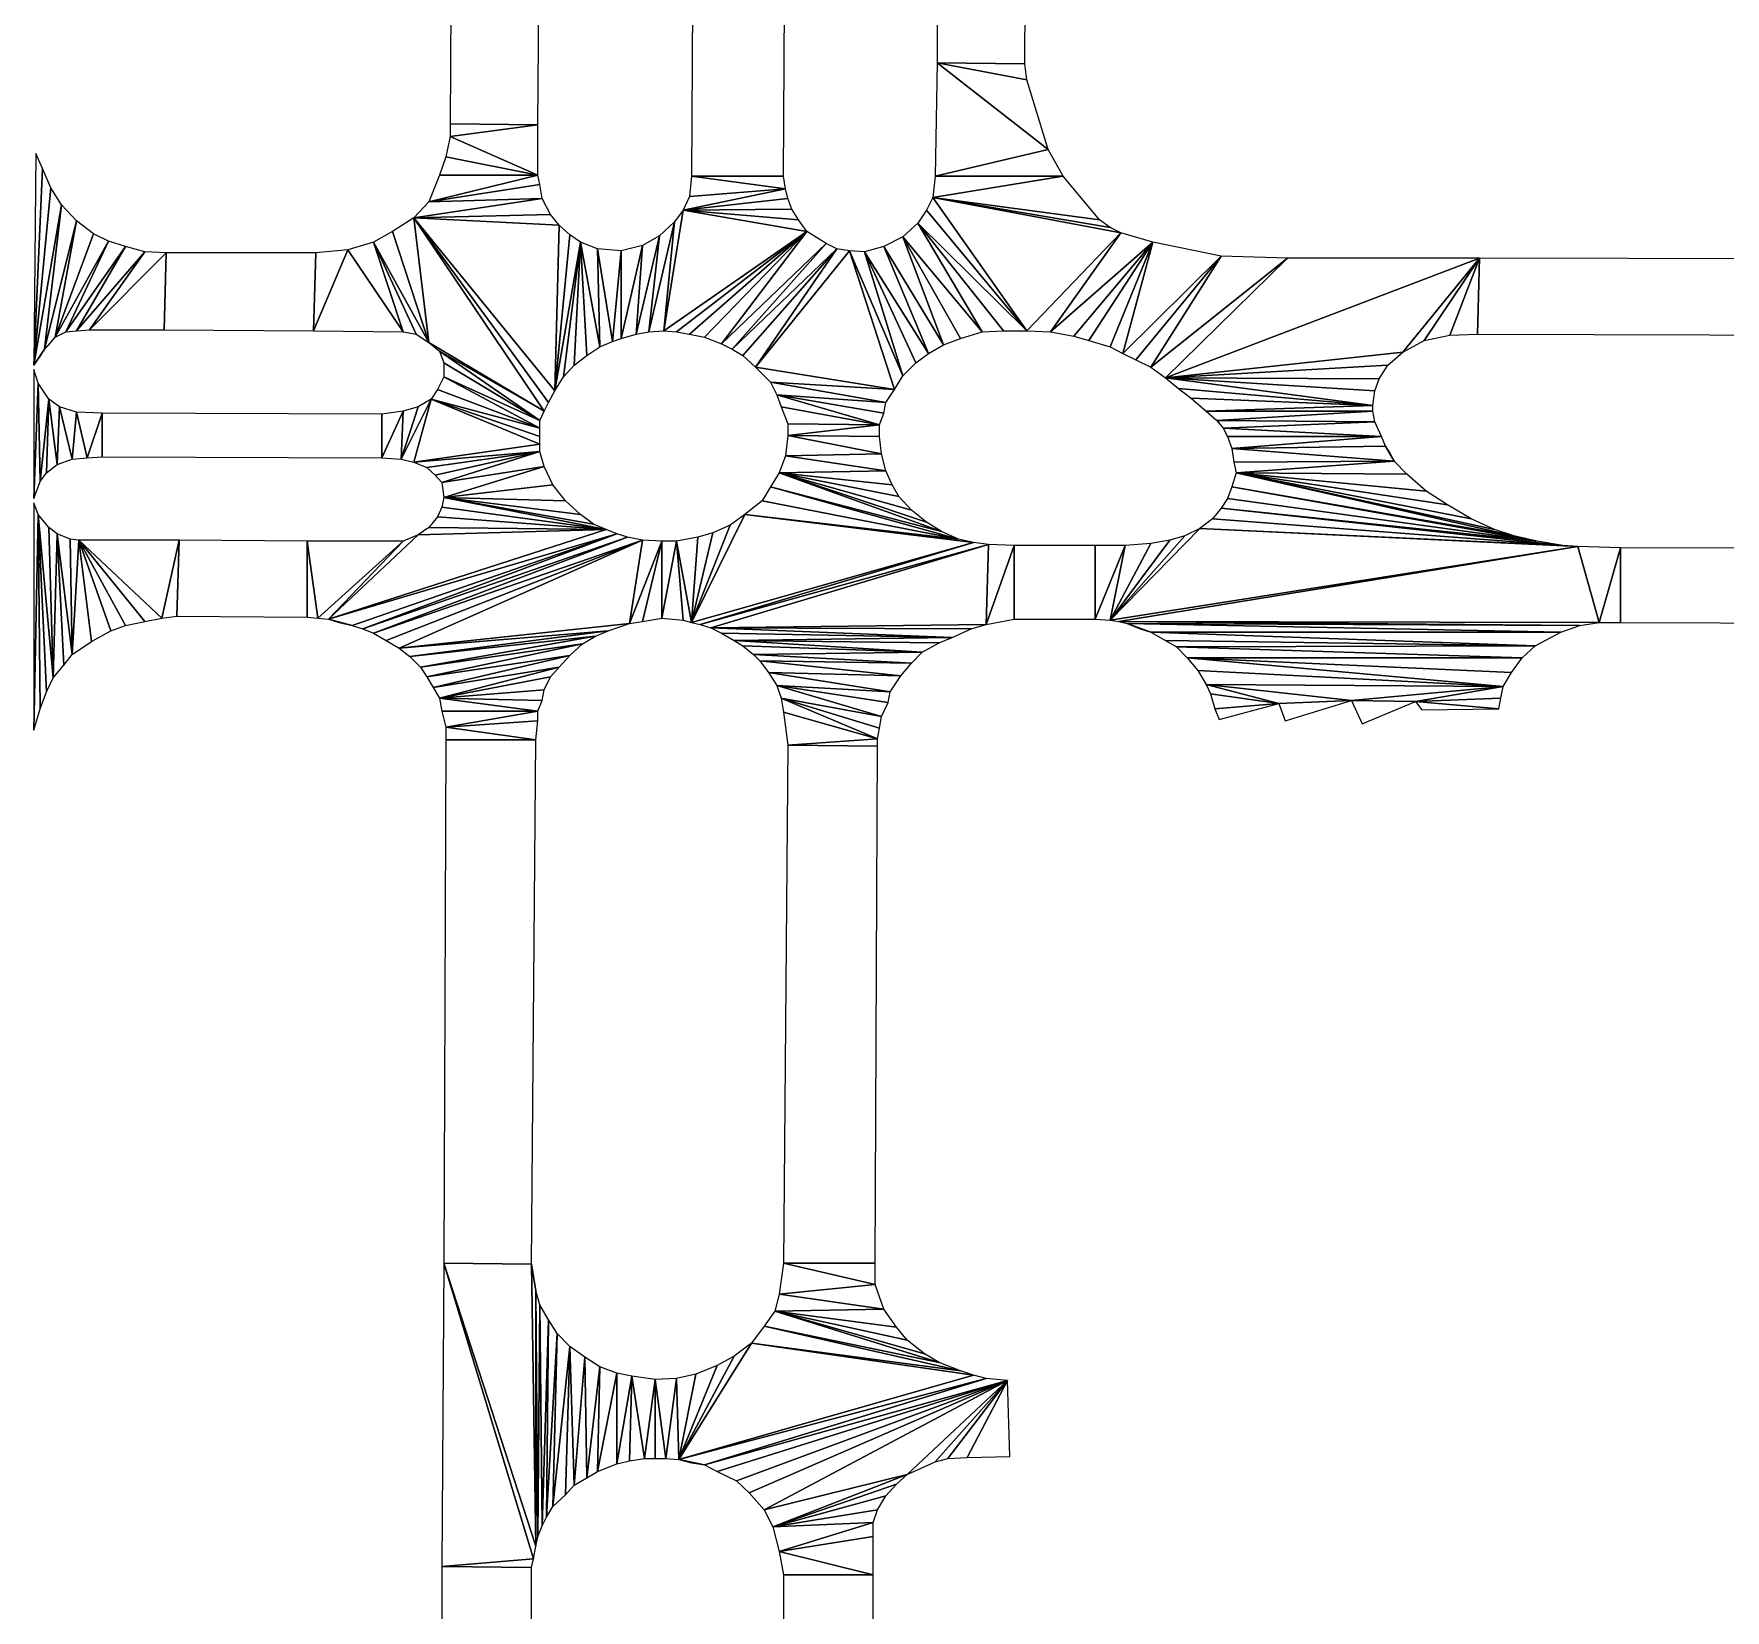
# Model space of a CAD drawing. Extents: x -35426929 to -35396731, y 11996534 to 12011444.
# Drawn here: x -35415069 to -35412864, y 12007647 to 12009701 of the extents above; entities that cross this region are included whole.
import ezdxf

# ---------------------------------------------------------------- set-up
doc = ezdxf.new("R2010")
doc.units = 0

msp = doc.modelspace()

# ---------------------------------------------------------------- linework, layer by layer
at = {"layer": 'mg_to_dxf', "color": 52}
for points in [[(-35413885.99, 12011222.65), (-35413891.55, 12009663.57), (-35413777.41, 12009662.17), (-35413769.05, 12011221.25)], [(-35414203.37, 12010937.28), (-35414211.72, 12009516.01), (-35414092.01, 12009516.01), (-35414083.65, 12010935.89)], [(-35414520.75, 12010589.27), (-35414526.32, 12009584.22), (-35414412.17, 12009582.83), (-35414403.82, 12010589.27)], [(-35413891.55, 12009663.57), (-35413891.55, 12009663.57), (-35413894.34, 12009516.01), (-35413746.78, 12009550.81)], [(-35413774.62, 12009641.29), (-35413774.62, 12009641.29), (-35413777.41, 12009662.17), (-35413891.55, 12009663.57)], [(-35413774.62, 12009641.29), (-35413774.62, 12009641.29), (-35413891.55, 12009663.57), (-35413746.78, 12009550.81)], [(-35414526.32, 12009567.52), (-35414526.32, 12009567.52), (-35414412.17, 12009582.83), (-35414526.32, 12009584.22)], [(-35414412.17, 12009517.4), (-35414412.17, 12009517.4), (-35414412.17, 12009582.83), (-35414526.32, 12009567.52)], [(-35414531.89, 12009541.07), (-35414531.89, 12009541.07), (-35414412.17, 12009517.4), (-35414526.32, 12009567.52)], [(-35415058.08, 12009525.75), (-35415058.08, 12009525.75), (-35415066.43, 12009545.24), (-35415069.22, 12009269.62)], [(-35414531.89, 12009541.07), (-35414531.89, 12009541.07), (-35414540.24, 12009517.4), (-35414412.17, 12009517.4)], [(-35413746.78, 12009550.81), (-35413746.78, 12009550.81), (-35413894.34, 12009516.01), (-35413727.29, 12009516.01)], [(-35415058.08, 12009525.75), (-35415058.08, 12009525.75), (-35415069.22, 12009269.62), (-35415046.94, 12009500.7)], [(-35414554.16, 12009482.6), (-35414554.16, 12009482.6), (-35414412.17, 12009517.4), (-35414540.24, 12009517.4)], [(-35414554.16, 12009482.6), (-35414554.16, 12009482.6), (-35414409.39, 12009504.87), (-35414412.17, 12009517.4)], [(-35414089.22, 12009499.31), (-35414089.22, 12009499.31), (-35414211.72, 12009516.01), (-35414214.51, 12009489.56)], [(-35414089.22, 12009499.31), (-35414089.22, 12009499.31), (-35414092.01, 12009516.01), (-35414211.72, 12009516.01)], [(-35413679.96, 12009458.94), (-35413679.96, 12009458.94), (-35413727.29, 12009516.01), (-35413897.12, 12009488.17)], [(-35413897.12, 12009488.17), (-35413897.12, 12009488.17), (-35413727.29, 12009516.01), (-35413894.34, 12009516.01)], [(-35415069.22, 12009269.62), (-35415069.22, 12009269.62), (-35415033.02, 12009478.42), (-35415046.94, 12009500.7)], [(-35414573.65, 12009461.72), (-35414573.65, 12009461.72), (-35414406.61, 12009486.78), (-35414554.16, 12009482.6)], [(-35414573.65, 12009461.72), (-35414573.65, 12009461.72), (-35414395.47, 12009465.9), (-35414406.61, 12009486.78)], [(-35414406.61, 12009486.78), (-35414406.61, 12009486.78), (-35414409.39, 12009504.87), (-35414554.16, 12009482.6)], [(-35414222.86, 12009471.46), (-35414222.86, 12009471.46), (-35414089.22, 12009499.31), (-35414214.51, 12009489.56)], [(-35414222.86, 12009471.46), (-35414222.86, 12009471.46), (-35414086.44, 12009486.78), (-35414089.22, 12009499.31)], [(-35414222.86, 12009471.46), (-35414222.86, 12009471.46), (-35414080.87, 12009472.86), (-35414086.44, 12009486.78)], [(-35413774.62, 12009314.16), (-35413774.62, 12009314.16), (-35413897.12, 12009488.17), (-35413905.47, 12009471.46)], [(-35413666.04, 12009449.19), (-35413666.04, 12009449.19), (-35413679.96, 12009458.94), (-35413897.12, 12009488.17)], [(-35413652.12, 12009442.23), (-35413652.12, 12009442.23), (-35413666.04, 12009449.19), (-35413897.12, 12009488.17)], [(-35413774.62, 12009314.16), (-35413774.62, 12009314.16), (-35413652.12, 12009442.23), (-35413897.12, 12009488.17)], [(-35415069.22, 12009269.62), (-35415069.22, 12009269.62), (-35415055.3, 12009290.5), (-35415033.02, 12009478.42)], [(-35415033.02, 12009478.42), (-35415033.02, 12009478.42), (-35415055.3, 12009290.5), (-35415013.53, 12009457.54)], [(-35414573.65, 12009461.72), (-35414573.65, 12009461.72), (-35414384.33, 12009451.98), (-35414395.47, 12009465.9)], [(-35414247.91, 12009314.16), (-35414247.91, 12009314.16), (-35414061.38, 12009443.62), (-35414222.86, 12009471.46)], [(-35414233.99, 12009456.15), (-35414233.99, 12009456.15), (-35414247.91, 12009314.16), (-35414222.86, 12009471.46)], [(-35414222.86, 12009471.46), (-35414222.86, 12009471.46), (-35414072.52, 12009458.94), (-35414080.87, 12009472.86)], [(-35414222.86, 12009471.46), (-35414222.86, 12009471.46), (-35414061.38, 12009443.62), (-35414072.52, 12009458.94)], [(-35413774.62, 12009314.16), (-35413774.62, 12009314.16), (-35413905.47, 12009471.46), (-35413916.61, 12009454.76)], [(-35415055.3, 12009290.5), (-35415055.3, 12009290.5), (-35415041.38, 12009305.81), (-35415013.53, 12009457.54)], [(-35415013.53, 12009457.54), (-35415013.53, 12009457.54), (-35415041.38, 12009305.81), (-35414991.26, 12009440.84)], [(-35414554.16, 12009298.85), (-35414554.16, 12009298.85), (-35414601.49, 12009443.62), (-35414626.55, 12009429.7)], [(-35414554.16, 12009298.85), (-35414554.16, 12009298.85), (-35414573.65, 12009461.72), (-35414601.49, 12009443.62)], [(-35414573.65, 12009461.72), (-35414573.65, 12009461.72), (-35414389.9, 12009236.21), (-35414384.33, 12009451.98)], [(-35414398.25, 12009220.9), (-35414398.25, 12009220.9), (-35414389.9, 12009236.21), (-35414573.65, 12009461.72)], [(-35414403.82, 12009209.76), (-35414403.82, 12009209.76), (-35414398.25, 12009220.9), (-35414573.65, 12009461.72)], [(-35414403.82, 12009209.76), (-35414403.82, 12009209.76), (-35414573.65, 12009461.72), (-35414554.16, 12009298.85)], [(-35414384.33, 12009451.98), (-35414384.33, 12009451.98), (-35414389.9, 12009236.21), (-35414370.41, 12009439.45)], [(-35414267.4, 12009312.77), (-35414267.4, 12009312.77), (-35414247.91, 12009314.16), (-35414233.99, 12009456.15)], [(-35414253.48, 12009438.06), (-35414253.48, 12009438.06), (-35414267.4, 12009312.77), (-35414233.99, 12009456.15)], [(-35414247.91, 12009314.16), (-35414247.91, 12009314.16), (-35414231.21, 12009312.77), (-35414061.38, 12009443.62)], [(-35414231.21, 12009312.77), (-35414231.21, 12009312.77), (-35414214.51, 12009309.99), (-35414061.38, 12009443.62)], [(-35414214.51, 12009309.99), (-35414214.51, 12009309.99), (-35414195.02, 12009305.81), (-35414061.38, 12009443.62)], [(-35414195.02, 12009305.81), (-35414195.02, 12009305.81), (-35414172.74, 12009297.46), (-35414061.38, 12009443.62)], [(-35414172.74, 12009297.46), (-35414172.74, 12009297.46), (-35414036.33, 12009428.31), (-35414061.38, 12009443.62)], [(-35413833.09, 12009312.77), (-35413833.09, 12009312.77), (-35413916.61, 12009454.76), (-35413936.1, 12009436.66)], [(-35413805.25, 12009314.16), (-35413805.25, 12009314.16), (-35413916.61, 12009454.76), (-35413833.09, 12009312.77)], [(-35413774.62, 12009314.16), (-35413774.62, 12009314.16), (-35413916.61, 12009454.76), (-35413805.25, 12009314.16)], [(-35415041.38, 12009305.81), (-35415041.38, 12009305.81), (-35414971.77, 12009431.1), (-35414991.26, 12009440.84)], [(-35415041.38, 12009305.81), (-35415041.38, 12009305.81), (-35415027.45, 12009312.77), (-35414971.77, 12009431.1)], [(-35415027.45, 12009312.77), (-35415027.45, 12009312.77), (-35414949.5, 12009424.14), (-35414971.77, 12009431.1)], [(-35415027.45, 12009312.77), (-35415027.45, 12009312.77), (-35415013.53, 12009314.16), (-35414949.5, 12009424.14)], [(-35415013.53, 12009314.16), (-35415013.53, 12009314.16), (-35414924.44, 12009417.18), (-35414949.5, 12009424.14)], [(-35414626.55, 12009429.7), (-35414626.55, 12009429.7), (-35414659.96, 12009419.96), (-35414587.57, 12009312.77)], [(-35414626.55, 12009429.7), (-35414626.55, 12009429.7), (-35414587.57, 12009312.77), (-35414570.87, 12009309.99)], [(-35414554.16, 12009298.85), (-35414554.16, 12009298.85), (-35414626.55, 12009429.7), (-35414570.87, 12009309.99)], [(-35414370.41, 12009439.45), (-35414370.41, 12009439.45), (-35414389.9, 12009236.21), (-35414356.49, 12009429.7)], [(-35414389.9, 12009236.21), (-35414389.9, 12009236.21), (-35414378.77, 12009254.31), (-35414356.49, 12009429.7)], [(-35414378.77, 12009254.31), (-35414378.77, 12009254.31), (-35414364.85, 12009269.62), (-35414356.49, 12009429.7)], [(-35414364.85, 12009269.62), (-35414364.85, 12009269.62), (-35414348.14, 12009282.15), (-35414356.49, 12009429.7)], [(-35414331.44, 12009293.28), (-35414331.44, 12009293.28), (-35414334.22, 12009421.35), (-35414356.49, 12009429.7)], [(-35414348.14, 12009282.15), (-35414348.14, 12009282.15), (-35414331.44, 12009293.28), (-35414356.49, 12009429.7)], [(-35414314.73, 12009300.24), (-35414314.73, 12009300.24), (-35414303.6, 12009418.57), (-35414334.22, 12009421.35)], [(-35414331.44, 12009293.28), (-35414331.44, 12009293.28), (-35414314.73, 12009300.24), (-35414334.22, 12009421.35)], [(-35414275.76, 12009425.53), (-35414275.76, 12009425.53), (-35414303.6, 12009304.42), (-35414284.11, 12009309.99)], [(-35414275.76, 12009425.53), (-35414275.76, 12009425.53), (-35414303.6, 12009418.57), (-35414303.6, 12009304.42)], [(-35414284.11, 12009309.99), (-35414284.11, 12009309.99), (-35414267.4, 12009312.77), (-35414253.48, 12009438.06)], [(-35414275.76, 12009425.53), (-35414275.76, 12009425.53), (-35414284.11, 12009309.99), (-35414253.48, 12009438.06)], [(-35414172.74, 12009297.46), (-35414172.74, 12009297.46), (-35414158.82, 12009290.5), (-35414036.33, 12009428.31)], [(-35414022.4, 12009421.35), (-35414022.4, 12009421.35), (-35414036.33, 12009428.31), (-35414158.82, 12009290.5)], [(-35414022.4, 12009421.35), (-35414022.4, 12009421.35), (-35414158.82, 12009290.5), (-35414144.9, 12009282.15)], [(-35414128.2, 12009266.84), (-35414128.2, 12009266.84), (-35414022.4, 12009421.35), (-35414144.9, 12009282.15)], [(-35414128.2, 12009266.84), (-35414128.2, 12009266.84), (-35414005.7, 12009418.57), (-35414022.4, 12009421.35)], [(-35413902.69, 12009284.93), (-35413902.69, 12009284.93), (-35413961.16, 12009424.14), (-35413986.21, 12009417.18)], [(-35413936.1, 12009436.66), (-35413936.1, 12009436.66), (-35413961.16, 12009424.14), (-35413883.2, 12009296.07)], [(-35413902.69, 12009284.93), (-35413902.69, 12009284.93), (-35413883.2, 12009296.07), (-35413961.16, 12009424.14)], [(-35413936.1, 12009436.66), (-35413936.1, 12009436.66), (-35413883.2, 12009296.07), (-35413860.93, 12009304.42)], [(-35413833.09, 12009312.77), (-35413833.09, 12009312.77), (-35413936.1, 12009436.66), (-35413860.93, 12009304.42)], [(-35413744, 12009312.77), (-35413744, 12009312.77), (-35413652.12, 12009442.23), (-35413774.62, 12009314.16)], [(-35413610.36, 12009429.7), (-35413610.36, 12009429.7), (-35413652.12, 12009442.23), (-35413744, 12009312.77)], [(-35413610.36, 12009429.7), (-35413610.36, 12009429.7), (-35413744, 12009312.77), (-35413713.37, 12009307.2)], [(-35413693.88, 12009301.64), (-35413693.88, 12009301.64), (-35413610.36, 12009429.7), (-35413713.37, 12009307.2)], [(-35413693.88, 12009301.64), (-35413693.88, 12009301.64), (-35413666.04, 12009293.28), (-35413610.36, 12009429.7)], [(-35413649.34, 12009284.93), (-35413649.34, 12009284.93), (-35413610.36, 12009429.7), (-35413666.04, 12009293.28)], [(-35413521.27, 12009411.61), (-35413521.27, 12009411.61), (-35413610.36, 12009429.7), (-35413649.34, 12009284.93)], [(-35415013.53, 12009314.16), (-35415013.53, 12009314.16), (-35414996.83, 12009315.56), (-35414924.44, 12009417.18)], [(-35414996.83, 12009315.56), (-35414996.83, 12009315.56), (-35414896.6, 12009415.78), (-35414924.44, 12009417.18)], [(-35414996.83, 12009315.56), (-35414996.83, 12009315.56), (-35414899.39, 12009315.56), (-35414896.6, 12009415.78)], [(-35414701.72, 12009415.78), (-35414896.6, 12009415.78), (-35414899.39, 12009315.56), (-35414704.5, 12009314.16)], [(-35414659.96, 12009419.96), (-35414659.96, 12009419.96), (-35414704.5, 12009314.16), (-35414587.57, 12009312.77)], [(-35414659.96, 12009419.96), (-35414659.96, 12009419.96), (-35414701.72, 12009415.78), (-35414704.5, 12009314.16)], [(-35414314.73, 12009300.24), (-35414314.73, 12009300.24), (-35414303.6, 12009304.42), (-35414303.6, 12009418.57)], [(-35414128.2, 12009266.84), (-35414128.2, 12009266.84), (-35413947.23, 12009237.6), (-35414005.7, 12009418.57)], [(-35413947.23, 12009237.6), (-35413947.23, 12009237.6), (-35413936.1, 12009255.7), (-35414005.7, 12009418.57)], [(-35413986.21, 12009417.18), (-35413986.21, 12009417.18), (-35414005.7, 12009418.57), (-35413936.1, 12009255.7)], [(-35413919.39, 12009272.4), (-35413919.39, 12009272.4), (-35413902.69, 12009284.93), (-35413986.21, 12009417.18)], [(-35413936.1, 12009255.7), (-35413936.1, 12009255.7), (-35413919.39, 12009272.4), (-35413986.21, 12009417.18)], [(-35413632.63, 12009276.58), (-35413632.63, 12009276.58), (-35413521.27, 12009411.61), (-35413649.34, 12009284.93)], [(-35413613.15, 12009266.84), (-35413613.15, 12009266.84), (-35413521.27, 12009411.61), (-35413632.63, 12009276.58)], [(-35413434.97, 12009408.82), (-35413434.97, 12009408.82), (-35413521.27, 12009411.61), (-35413613.15, 12009266.84)], [(-35413593.66, 12009252.91), (-35413593.66, 12009252.91), (-35413434.97, 12009408.82), (-35413613.15, 12009266.84)], [(-35413184.4, 12009408.82), (-35413184.4, 12009408.82), (-35413434.97, 12009408.82), (-35413593.66, 12009252.91)], [(-35413184.4, 12009408.82), (-35413184.4, 12009408.82), (-35413593.66, 12009252.91), (-35413284.63, 12009286.32)], [(-35413184.4, 12009408.82), (-35413184.4, 12009408.82), (-35413284.63, 12009286.32), (-35413256.78, 12009301.64)], [(-35413223.38, 12009308.6), (-35413223.38, 12009308.6), (-35413184.4, 12009408.82), (-35413256.78, 12009301.64)], [(-35413223.38, 12009308.6), (-35413223.38, 12009308.6), (-35413187.18, 12009309.99), (-35413184.4, 12009408.82)], [(-35413187.18, 12009309.99), (-35411825.77, 12009305.81), (-35411825.77, 12009406.04), (-35413184.4, 12009408.82)], [(-35415069.22, 12009269.62), (-35415069.22, 12009269.62), (-35415060.86, 12009280.76), (-35415055.3, 12009290.5)], [(-35415055.3, 12009290.5), (-35415055.3, 12009290.5), (-35415049.73, 12009296.07), (-35415041.38, 12009305.81)], [(-35414540.24, 12009287.72), (-35414540.24, 12009287.72), (-35414403.82, 12009209.76), (-35414554.16, 12009298.85)], [(-35414409.39, 12009197.23), (-35414409.39, 12009197.23), (-35414403.82, 12009209.76), (-35414540.24, 12009287.72)], [(-35414534.67, 12009272.4), (-35414534.67, 12009272.4), (-35414409.39, 12009197.23), (-35414540.24, 12009287.72)], [(-35414534.67, 12009272.4), (-35414534.67, 12009272.4), (-35414534.67, 12009254.31), (-35414409.39, 12009197.23)], [(-35414108.71, 12009247.35), (-35414108.71, 12009247.35), (-35413947.23, 12009237.6), (-35414128.2, 12009266.84)], [(-35413284.63, 12009286.32), (-35413284.63, 12009286.32), (-35413593.66, 12009252.91), (-35413304.11, 12009269.62)], [(-35413593.66, 12009252.91), (-35413593.66, 12009252.91), (-35413315.25, 12009251.52), (-35413304.11, 12009269.62)], [(-35415063.65, 12009245.95), (-35415063.65, 12009245.95), (-35415069.22, 12009264.05), (-35415069.22, 12009095.61)], [(-35415069.22, 12009095.61), (-35415069.22, 12009095.61), (-35415060.86, 12009117.89), (-35415063.65, 12009245.95)], [(-35415049.73, 12009225.07), (-35415049.73, 12009225.07), (-35415063.65, 12009245.95), (-35415060.86, 12009117.89)], [(-35414409.39, 12009187.49), (-35414409.39, 12009187.49), (-35414534.67, 12009254.31), (-35414543.03, 12009237.6)], [(-35414409.39, 12009187.49), (-35414409.39, 12009187.49), (-35414409.39, 12009197.23), (-35414534.67, 12009254.31)], [(-35413958.37, 12009220.9), (-35413958.37, 12009220.9), (-35413947.23, 12009237.6), (-35414108.71, 12009247.35)], [(-35414108.71, 12009247.35), (-35414108.71, 12009247.35), (-35414100.36, 12009230.64), (-35413958.37, 12009220.9)], [(-35413593.66, 12009252.91), (-35413593.66, 12009252.91), (-35413323.6, 12009216.72), (-35413320.82, 12009236.21)], [(-35413593.66, 12009252.91), (-35413593.66, 12009252.91), (-35413576.95, 12009238.99), (-35413323.6, 12009216.72)], [(-35413593.66, 12009252.91), (-35413593.66, 12009252.91), (-35413320.82, 12009236.21), (-35413315.25, 12009251.52)], [(-35415052.51, 12009129.02), (-35415052.51, 12009129.02), (-35415049.73, 12009225.07), (-35415060.86, 12009117.89)], [(-35415052.51, 12009129.02), (-35415052.51, 12009129.02), (-35415038.59, 12009140.16), (-35415049.73, 12009225.07)], [(-35415038.59, 12009140.16), (-35415038.59, 12009140.16), (-35415035.81, 12009215.33), (-35415049.73, 12009225.07)], [(-35414590.36, 12009147.12), (-35414590.36, 12009147.12), (-35414551.38, 12009225.07), (-35414568.08, 12009215.33)], [(-35414590.36, 12009147.12), (-35414590.36, 12009147.12), (-35414573.65, 12009142.94), (-35414551.38, 12009225.07)], [(-35414551.38, 12009225.07), (-35414551.38, 12009225.07), (-35414573.65, 12009142.94), (-35414409.39, 12009166.61)], [(-35414551.38, 12009225.07), (-35414551.38, 12009225.07), (-35414409.39, 12009187.49), (-35414543.03, 12009237.6)], [(-35414551.38, 12009225.07), (-35414551.38, 12009225.07), (-35414409.39, 12009166.61), (-35414409.39, 12009176.35)], [(-35414551.38, 12009225.07), (-35414551.38, 12009225.07), (-35414409.39, 12009176.35), (-35414409.39, 12009187.49)], [(-35413966.72, 12009191.67), (-35413966.72, 12009191.67), (-35413961.16, 12009206.98), (-35414100.36, 12009230.64)], [(-35413958.37, 12009220.9), (-35413958.37, 12009220.9), (-35414100.36, 12009230.64), (-35413961.16, 12009206.98)], [(-35414094.79, 12009215.33), (-35414094.79, 12009215.33), (-35413966.72, 12009191.67), (-35414100.36, 12009230.64)], [(-35413323.6, 12009216.72), (-35413323.6, 12009216.72), (-35413576.95, 12009238.99), (-35413560.25, 12009226.47)], [(-35413560.25, 12009226.47), (-35413560.25, 12009226.47), (-35413540.76, 12009209.76), (-35413323.6, 12009216.72)], [(-35415038.59, 12009140.16), (-35415038.59, 12009140.16), (-35415019.1, 12009147.12), (-35415035.81, 12009215.33)], [(-35415019.1, 12009147.12), (-35415019.1, 12009147.12), (-35415013.53, 12009208.37), (-35415035.81, 12009215.33)], [(-35415019.1, 12009147.12), (-35415019.1, 12009147.12), (-35414999.61, 12009148.51), (-35415013.53, 12009208.37)], [(-35414999.61, 12009148.51), (-35414999.61, 12009148.51), (-35414980.13, 12009206.98), (-35415013.53, 12009208.37)], [(-35414999.61, 12009148.51), (-35414999.61, 12009148.51), (-35414980.13, 12009149.9), (-35414980.13, 12009206.98)], [(-35414615.41, 12009205.59), (-35414980.13, 12009206.98), (-35414980.13, 12009149.9), (-35414615.41, 12009148.51)], [(-35414587.57, 12009209.76), (-35414587.57, 12009209.76), (-35414615.41, 12009148.51), (-35414590.36, 12009147.12)], [(-35414587.57, 12009209.76), (-35414587.57, 12009209.76), (-35414615.41, 12009205.59), (-35414615.41, 12009148.51)], [(-35414587.57, 12009209.76), (-35414587.57, 12009209.76), (-35414590.36, 12009147.12), (-35414568.08, 12009215.33)], [(-35413966.72, 12009191.67), (-35413966.72, 12009191.67), (-35414094.79, 12009215.33), (-35414086.44, 12009193.06)], [(-35413323.6, 12009216.72), (-35413323.6, 12009216.72), (-35413540.76, 12009209.76), (-35413323.6, 12009209.76)], [(-35413526.84, 12009197.23), (-35413526.84, 12009197.23), (-35413323.6, 12009209.76), (-35413540.76, 12009209.76)], [(-35413320.82, 12009195.84), (-35413320.82, 12009195.84), (-35413323.6, 12009209.76), (-35413526.84, 12009197.23)], [(-35414086.44, 12009193.06), (-35414086.44, 12009193.06), (-35414086.44, 12009177.74), (-35413966.72, 12009191.67)], [(-35413966.72, 12009191.67), (-35413966.72, 12009191.67), (-35414086.44, 12009177.74), (-35413966.72, 12009176.35)], [(-35413518.49, 12009187.49), (-35413518.49, 12009187.49), (-35413320.82, 12009195.84), (-35413526.84, 12009197.23)], [(-35413518.49, 12009187.49), (-35413518.49, 12009187.49), (-35413312.47, 12009176.35), (-35413320.82, 12009195.84)], [(-35413518.49, 12009187.49), (-35413518.49, 12009187.49), (-35413512.92, 12009176.35), (-35413312.47, 12009176.35)], [(-35414409.39, 12009166.61), (-35414409.39, 12009166.61), (-35414573.65, 12009142.94), (-35414409.39, 12009156.86)], [(-35414573.65, 12009142.94), (-35414573.65, 12009142.94), (-35414556.95, 12009135.98), (-35414409.39, 12009156.86)], [(-35414556.95, 12009135.98), (-35414556.95, 12009135.98), (-35414545.81, 12009126.24), (-35414409.39, 12009156.86)], [(-35414545.81, 12009126.24), (-35414545.81, 12009126.24), (-35414537.46, 12009116.5), (-35414409.39, 12009156.86)], [(-35414403.82, 12009137.38), (-35414403.82, 12009137.38), (-35414409.39, 12009156.86), (-35414537.46, 12009116.5)], [(-35413963.94, 12009154.08), (-35413963.94, 12009154.08), (-35414086.44, 12009177.74), (-35414089.22, 12009151.3)], [(-35413963.94, 12009154.08), (-35413963.94, 12009154.08), (-35413966.72, 12009176.35), (-35414086.44, 12009177.74)], [(-35413512.92, 12009176.35), (-35413512.92, 12009176.35), (-35413507.35, 12009161.04), (-35413312.47, 12009176.35)], [(-35413312.47, 12009176.35), (-35413312.47, 12009176.35), (-35413507.35, 12009161.04), (-35413306.9, 12009163.82)], [(-35413507.35, 12009161.04), (-35413507.35, 12009161.04), (-35413295.76, 12009144.34), (-35413306.9, 12009163.82)], [(-35413507.35, 12009161.04), (-35413507.35, 12009161.04), (-35413504.57, 12009142.94), (-35413295.76, 12009144.34)], [(-35413306.9, 12009163.82), (-35413306.9, 12009163.82), (-35413295.76, 12009144.34), (-35413301.33, 12009155.47)], [(-35414403.82, 12009137.38), (-35414403.82, 12009137.38), (-35414537.46, 12009116.5), (-35414534.67, 12009097.01)], [(-35414392.69, 12009113.71), (-35414392.69, 12009113.71), (-35414403.82, 12009137.38), (-35414534.67, 12009097.01)], [(-35413958.37, 12009131.81), (-35413958.37, 12009131.81), (-35414089.22, 12009151.3), (-35414097.57, 12009129.02)], [(-35413958.37, 12009131.81), (-35413958.37, 12009131.81), (-35413963.94, 12009154.08), (-35414089.22, 12009151.3)], [(-35413501.78, 12009129.02), (-35413501.78, 12009129.02), (-35413295.76, 12009144.34), (-35413504.57, 12009142.94)], [(-35413279.06, 12009127.63), (-35413279.06, 12009127.63), (-35413295.76, 12009144.34), (-35413501.78, 12009129.02)], [(-35414375.98, 12009092.83), (-35414375.98, 12009092.83), (-35414392.69, 12009113.71), (-35414534.67, 12009097.01)], [(-35413885.99, 12009052.46), (-35413885.99, 12009052.46), (-35414097.57, 12009129.02), (-35414108.71, 12009110.93)], [(-35413950.02, 12009113.71), (-35413950.02, 12009113.71), (-35413958.37, 12009131.81), (-35414097.57, 12009129.02)], [(-35413941.67, 12009098.4), (-35413941.67, 12009098.4), (-35413950.02, 12009113.71), (-35414097.57, 12009129.02)], [(-35413924.96, 12009080.3), (-35413924.96, 12009080.3), (-35413941.67, 12009098.4), (-35414097.57, 12009129.02)], [(-35413905.47, 12009064.99), (-35413905.47, 12009064.99), (-35413924.96, 12009080.3), (-35414097.57, 12009129.02)], [(-35413885.99, 12009052.46), (-35413885.99, 12009052.46), (-35413905.47, 12009064.99), (-35414097.57, 12009129.02)], [(-35413139.85, 12009046.89), (-35413139.85, 12009046.89), (-35413501.78, 12009129.02), (-35413507.35, 12009110.93)], [(-35413254, 12009105.36), (-35413254, 12009105.36), (-35413279.06, 12009127.63), (-35413501.78, 12009129.02)], [(-35413226.16, 12009087.26), (-35413226.16, 12009087.26), (-35413254, 12009105.36), (-35413501.78, 12009129.02)], [(-35413195.54, 12009069.17), (-35413195.54, 12009069.17), (-35413226.16, 12009087.26), (-35413501.78, 12009129.02)], [(-35413164.91, 12009055.25), (-35413164.91, 12009055.25), (-35413195.54, 12009069.17), (-35413501.78, 12009129.02)], [(-35413139.85, 12009046.89), (-35413139.85, 12009046.89), (-35413164.91, 12009055.25), (-35413501.78, 12009129.02)], [(-35415063.65, 12009074.73), (-35415063.65, 12009074.73), (-35415069.22, 12009090.05), (-35415069.22, 12008793.54)], [(-35414323.08, 12009055.25), (-35414323.08, 12009055.25), (-35414534.67, 12009097.01), (-35414537.46, 12009084.48)], [(-35414356.49, 12009074.73), (-35414356.49, 12009074.73), (-35414375.98, 12009092.83), (-35414534.67, 12009097.01)], [(-35414339.79, 12009062.21), (-35414339.79, 12009062.21), (-35414356.49, 12009074.73), (-35414534.67, 12009097.01)], [(-35414323.08, 12009055.25), (-35414323.08, 12009055.25), (-35414339.79, 12009062.21), (-35414534.67, 12009097.01)], [(-35413863.71, 12009042.72), (-35413863.71, 12009042.72), (-35414119.85, 12009092.83), (-35414142.12, 12009074.73)], [(-35413863.71, 12009042.72), (-35413863.71, 12009042.72), (-35414108.71, 12009110.93), (-35414119.85, 12009092.83)], [(-35413863.71, 12009042.72), (-35413863.71, 12009042.72), (-35413885.99, 12009052.46), (-35414108.71, 12009110.93)], [(-35413109.23, 12009039.93), (-35413109.23, 12009039.93), (-35413512.92, 12009095.61), (-35413521.27, 12009083.09)], [(-35413109.23, 12009039.93), (-35413109.23, 12009039.93), (-35413507.35, 12009110.93), (-35413512.92, 12009095.61)], [(-35413109.23, 12009039.93), (-35413109.23, 12009039.93), (-35413139.85, 12009046.89), (-35413507.35, 12009110.93)], [(-35415063.65, 12009074.73), (-35415063.65, 12009074.73), (-35415069.22, 12008793.54), (-35415060.86, 12008821.38)], [(-35415044.16, 12008861.75), (-35415044.16, 12008861.75), (-35415063.65, 12009074.73), (-35415052.51, 12008843.66)], [(-35415052.51, 12008843.66), (-35415052.51, 12008843.66), (-35415063.65, 12009074.73), (-35415060.86, 12008821.38)], [(-35415049.73, 12009058.03), (-35415049.73, 12009058.03), (-35415063.65, 12009074.73), (-35415044.16, 12008861.75)], [(-35414323.08, 12009055.25), (-35414323.08, 12009055.25), (-35414543.03, 12009071.95), (-35414554.16, 12009058.03)], [(-35414323.08, 12009055.25), (-35414323.08, 12009055.25), (-35414537.46, 12009084.48), (-35414543.03, 12009071.95)], [(-35414211.72, 12008934.14), (-35414211.72, 12008934.14), (-35414142.12, 12009074.73), (-35414161.61, 12009060.81)], [(-35413844.22, 12009038.54), (-35413844.22, 12009038.54), (-35414142.12, 12009074.73), (-35414211.72, 12008934.14)], [(-35413844.22, 12009038.54), (-35413844.22, 12009038.54), (-35413863.71, 12009042.72), (-35414142.12, 12009074.73)], [(-35413075.82, 12009034.37), (-35413075.82, 12009034.37), (-35413532.41, 12009069.17), (-35413549.11, 12009056.64)], [(-35413075.82, 12009034.37), (-35413075.82, 12009034.37), (-35413521.27, 12009083.09), (-35413532.41, 12009069.17)], [(-35413075.82, 12009034.37), (-35413075.82, 12009034.37), (-35413109.23, 12009039.93), (-35413521.27, 12009083.09)], [(-35415044.16, 12008861.75), (-35415044.16, 12008861.75), (-35415038.59, 12009049.68), (-35415049.73, 12009058.03)], [(-35415038.59, 12009049.68), (-35415038.59, 12009049.68), (-35415044.16, 12008861.75), (-35415030.24, 12008878.46)], [(-35415030.24, 12008878.46), (-35415030.24, 12008878.46), (-35415019.1, 12008892.38), (-35415038.59, 12009049.68)], [(-35415021.89, 12009042.72), (-35415021.89, 12009042.72), (-35415038.59, 12009049.68), (-35415019.1, 12008892.38)], [(-35414685.01, 12008938.31), (-35414685.01, 12008938.31), (-35414323.08, 12009055.25), (-35414568.08, 12009048.29)], [(-35414309.16, 12009049.68), (-35414309.16, 12009049.68), (-35414323.08, 12009055.25), (-35414685.01, 12008938.31)], [(-35414309.16, 12009049.68), (-35414309.16, 12009049.68), (-35414685.01, 12008938.31), (-35414654.39, 12008929.96)], [(-35414685.01, 12008938.31), (-35414685.01, 12008938.31), (-35414568.08, 12009048.29), (-35414587.57, 12009039.93)], [(-35414640.47, 12008925.79), (-35414640.47, 12008925.79), (-35414309.16, 12009049.68), (-35414654.39, 12008929.96)], [(-35414295.24, 12009045.5), (-35414295.24, 12009045.5), (-35414309.16, 12009049.68), (-35414640.47, 12008925.79)], [(-35414626.55, 12008920.22), (-35414626.55, 12008920.22), (-35414295.24, 12009045.5), (-35414640.47, 12008925.79)], [(-35414275.76, 12009041.33), (-35414275.76, 12009041.33), (-35414295.24, 12009045.5), (-35414626.55, 12008920.22)], [(-35414568.08, 12009048.29), (-35414568.08, 12009048.29), (-35414323.08, 12009055.25), (-35414554.16, 12009058.03)], [(-35414211.72, 12008934.14), (-35414211.72, 12008934.14), (-35414203.37, 12009045.5), (-35414231.21, 12009039.93)], [(-35414211.72, 12008934.14), (-35414211.72, 12008934.14), (-35414161.61, 12009060.81), (-35414183.88, 12009051.07)], [(-35414211.72, 12008934.14), (-35414211.72, 12008934.14), (-35414183.88, 12009051.07), (-35414203.37, 12009045.5)], [(-35413666.04, 12008936.92), (-35413666.04, 12008936.92), (-35413549.11, 12009056.64), (-35413568.6, 12009046.89)], [(-35413666.04, 12008936.92), (-35413666.04, 12008936.92), (-35413056.33, 12009032.97), (-35413549.11, 12009056.64)], [(-35413666.04, 12008936.92), (-35413666.04, 12008936.92), (-35413568.6, 12009046.89), (-35413588.09, 12009041.33)], [(-35413056.33, 12009032.97), (-35413056.33, 12009032.97), (-35413075.82, 12009034.37), (-35413549.11, 12009056.64)], [(-35415019.1, 12008892.38), (-35415019.1, 12008892.38), (-35415010.75, 12009041.33), (-35415021.89, 12009042.72)], [(-35414994.05, 12008909.08), (-35414994.05, 12008909.08), (-35415010.75, 12009041.33), (-35415019.1, 12008892.38)], [(-35414902.17, 12008939.71), (-35414902.17, 12008939.71), (-35414879.9, 12009041.33), (-35415010.75, 12009041.33)], [(-35414924.44, 12008935.53), (-35414924.44, 12008935.53), (-35414902.17, 12008939.71), (-35415010.75, 12009041.33)], [(-35414949.5, 12008929.96), (-35414949.5, 12008929.96), (-35414924.44, 12008935.53), (-35415010.75, 12009041.33)], [(-35414968.99, 12008923), (-35414968.99, 12008923), (-35414949.5, 12008929.96), (-35415010.75, 12009041.33)], [(-35414994.05, 12008909.08), (-35414994.05, 12008909.08), (-35414968.99, 12008923), (-35415010.75, 12009041.33)], [(-35414902.17, 12008939.71), (-35414902.17, 12008939.71), (-35414882.68, 12008942.49), (-35414879.9, 12009041.33)], [(-35414712.85, 12009039.93), (-35414879.9, 12009041.33), (-35414882.68, 12008942.49), (-35414712.85, 12008941.1)], [(-35414587.57, 12009039.93), (-35414587.57, 12009039.93), (-35414712.85, 12009039.93), (-35414698.93, 12008939.71)], [(-35414698.93, 12008939.71), (-35414698.93, 12008939.71), (-35414712.85, 12009039.93), (-35414712.85, 12008941.1)], [(-35414685.01, 12008938.31), (-35414685.01, 12008938.31), (-35414587.57, 12009039.93), (-35414698.93, 12008939.71)], [(-35414609.84, 12008910.47), (-35414609.84, 12008910.47), (-35414275.76, 12009041.33), (-35414626.55, 12008920.22)], [(-35414609.84, 12008910.47), (-35414609.84, 12008910.47), (-35414593.14, 12008900.73), (-35414275.76, 12009041.33)], [(-35414593.14, 12008900.73), (-35414593.14, 12008900.73), (-35414292.46, 12008932.75), (-35414275.76, 12009041.33)], [(-35414292.46, 12008932.75), (-35414292.46, 12008932.75), (-35414250.7, 12009039.93), (-35414275.76, 12009041.33)], [(-35414292.46, 12008932.75), (-35414292.46, 12008932.75), (-35414275.76, 12008935.53), (-35414250.7, 12009039.93)], [(-35414275.76, 12008935.53), (-35414275.76, 12008935.53), (-35414250.7, 12008939.71), (-35414250.7, 12009039.93)], [(-35414231.21, 12009039.93), (-35414231.21, 12009039.93), (-35414250.7, 12008939.71), (-35414222.86, 12008936.92)], [(-35414231.21, 12009039.93), (-35414231.21, 12009039.93), (-35414250.7, 12009039.93), (-35414250.7, 12008939.71)], [(-35414211.72, 12008934.14), (-35414211.72, 12008934.14), (-35414231.21, 12009039.93), (-35414222.86, 12008936.92)], [(-35414200.59, 12008931.35), (-35414200.59, 12008931.35), (-35413844.22, 12009038.54), (-35414211.72, 12008934.14)], [(-35413824.74, 12009035.76), (-35413824.74, 12009035.76), (-35413844.22, 12009038.54), (-35414200.59, 12008931.35)], [(-35414186.66, 12008927.18), (-35414186.66, 12008927.18), (-35413824.74, 12009035.76), (-35414200.59, 12008931.35)], [(-35414186.66, 12008927.18), (-35414186.66, 12008927.18), (-35413827.52, 12008931.35), (-35413824.74, 12009035.76)], [(-35413827.52, 12008931.35), (-35413827.52, 12008931.35), (-35413791.33, 12009034.37), (-35413824.74, 12009035.76)], [(-35413827.52, 12008931.35), (-35413827.52, 12008931.35), (-35413791.33, 12008938.31), (-35413791.33, 12009034.37)], [(-35413685.53, 12009034.37), (-35413791.33, 12009034.37), (-35413791.33, 12008938.31), (-35413685.53, 12008938.31)], [(-35413646.55, 12009034.37), (-35413646.55, 12009034.37), (-35413685.53, 12008938.31), (-35413666.04, 12008936.92)], [(-35413646.55, 12009034.37), (-35413646.55, 12009034.37), (-35413685.53, 12009034.37), (-35413685.53, 12008938.31)], [(-35413666.04, 12008936.92), (-35413666.04, 12008936.92), (-35413588.09, 12009041.33), (-35413613.15, 12009037.15)], [(-35413666.04, 12008936.92), (-35413666.04, 12008936.92), (-35413613.15, 12009037.15), (-35413646.55, 12009034.37)], [(-35413654.91, 12008935.53), (-35413654.91, 12008935.53), (-35413056.33, 12009032.97), (-35413666.04, 12008936.92)], [(-35413654.91, 12008935.53), (-35413654.91, 12008935.53), (-35413028.49, 12008934.14), (-35413056.33, 12009032.97)], [(-35413028.49, 12008934.14), (-35413028.49, 12008934.14), (-35413000.65, 12009031.58), (-35413056.33, 12009032.97)], [(-35413028.49, 12008934.14), (-35413028.49, 12008934.14), (-35413000.65, 12008934.14), (-35413000.65, 12009031.58)], [(-35413000.65, 12008934.14), (-35411828.56, 12008929.96), (-35411828.56, 12009030.19), (-35413000.65, 12009031.58)], [(-35414685.01, 12008938.31), (-35414685.01, 12008938.31), (-35414671.09, 12008934.14), (-35414654.39, 12008929.96)], [(-35413053.55, 12008929.96), (-35413053.55, 12008929.96), (-35413654.91, 12008935.53), (-35413643.77, 12008932.75)], [(-35413053.55, 12008929.96), (-35413053.55, 12008929.96), (-35413028.49, 12008934.14), (-35413654.91, 12008935.53)], [(-35414320.3, 12008923), (-35414320.3, 12008923), (-35414292.46, 12008932.75), (-35414593.14, 12008900.73)], [(-35414320.3, 12008923), (-35414320.3, 12008923), (-35414593.14, 12008900.73), (-35414579.22, 12008889.59)], [(-35414337, 12008916.04), (-35414337, 12008916.04), (-35414320.3, 12008923), (-35414579.22, 12008889.59)], [(-35414337, 12008916.04), (-35414337, 12008916.04), (-35414579.22, 12008889.59), (-35414565.3, 12008875.67)], [(-35414353.71, 12008906.3), (-35414353.71, 12008906.3), (-35414337, 12008916.04), (-35414565.3, 12008875.67)], [(-35413847.01, 12008925.79), (-35413847.01, 12008925.79), (-35413827.52, 12008931.35), (-35414186.66, 12008927.18)], [(-35413872.06, 12008914.65), (-35413872.06, 12008914.65), (-35414186.66, 12008927.18), (-35414172.74, 12008920.22)], [(-35414186.66, 12008927.18), (-35414186.66, 12008927.18), (-35413872.06, 12008914.65), (-35413847.01, 12008925.79)], [(-35414156.04, 12008910.47), (-35414156.04, 12008910.47), (-35413872.06, 12008914.65), (-35414172.74, 12008920.22)], [(-35413888.77, 12008907.69), (-35413888.77, 12008907.69), (-35413872.06, 12008914.65), (-35414156.04, 12008910.47)], [(-35413643.77, 12008932.75), (-35413643.77, 12008932.75), (-35413627.07, 12008925.79), (-35413613.15, 12008921.61)], [(-35413078.6, 12008921.61), (-35413078.6, 12008921.61), (-35413643.77, 12008932.75), (-35413613.15, 12008921.61)], [(-35413078.6, 12008921.61), (-35413078.6, 12008921.61), (-35413053.55, 12008929.96), (-35413643.77, 12008932.75)], [(-35413112.01, 12008903.51), (-35413112.01, 12008903.51), (-35413613.15, 12008921.61), (-35413593.66, 12008910.47)], [(-35413112.01, 12008903.51), (-35413112.01, 12008903.51), (-35413078.6, 12008921.61), (-35413613.15, 12008921.61)], [(-35414353.71, 12008906.3), (-35414353.71, 12008906.3), (-35414565.3, 12008875.67), (-35414556.95, 12008863.14)], [(-35414370.41, 12008890.99), (-35414370.41, 12008890.99), (-35414353.71, 12008906.3), (-35414556.95, 12008863.14)], [(-35413911.04, 12008895.16), (-35413911.04, 12008895.16), (-35414156.04, 12008910.47), (-35414144.9, 12008903.51)], [(-35413911.04, 12008895.16), (-35413911.04, 12008895.16), (-35413888.77, 12008907.69), (-35414156.04, 12008910.47)], [(-35414130.98, 12008892.38), (-35414130.98, 12008892.38), (-35413911.04, 12008895.16), (-35414144.9, 12008903.51)], [(-35413924.96, 12008881.24), (-35413924.96, 12008881.24), (-35413911.04, 12008895.16), (-35414130.98, 12008892.38)], [(-35414122.63, 12008884.03), (-35414122.63, 12008884.03), (-35413924.96, 12008881.24), (-35414130.98, 12008892.38)], [(-35413579.74, 12008902.12), (-35413579.74, 12008902.12), (-35413112.01, 12008903.51), (-35413593.66, 12008910.47)], [(-35413128.72, 12008888.2), (-35413128.72, 12008888.2), (-35413112.01, 12008903.51), (-35413579.74, 12008902.12)], [(-35413565.82, 12008888.2), (-35413565.82, 12008888.2), (-35413128.72, 12008888.2), (-35413579.74, 12008902.12)], [(-35414370.41, 12008890.99), (-35414370.41, 12008890.99), (-35414556.95, 12008863.14), (-35414548.59, 12008849.22)], [(-35414384.33, 12008875.67), (-35414384.33, 12008875.67), (-35414370.41, 12008890.99), (-35414548.59, 12008849.22)], [(-35414384.33, 12008875.67), (-35414384.33, 12008875.67), (-35414548.59, 12008849.22), (-35414540.24, 12008835.3)], [(-35414395.47, 12008863.14), (-35414395.47, 12008863.14), (-35414384.33, 12008875.67), (-35414540.24, 12008835.3)], [(-35413938.88, 12008864.54), (-35413938.88, 12008864.54), (-35413924.96, 12008881.24), (-35414122.63, 12008884.03)], [(-35414111.5, 12008868.71), (-35414111.5, 12008868.71), (-35413938.88, 12008864.54), (-35414122.63, 12008884.03)], [(-35413142.64, 12008868.71), (-35413142.64, 12008868.71), (-35413128.72, 12008888.2), (-35413565.82, 12008888.2)], [(-35413565.82, 12008888.2), (-35413565.82, 12008888.2), (-35413153.77, 12008850.62), (-35413142.64, 12008868.71)], [(-35413551.9, 12008871.5), (-35413551.9, 12008871.5), (-35413153.77, 12008850.62), (-35413565.82, 12008888.2)], [(-35413551.9, 12008871.5), (-35413551.9, 12008871.5), (-35413540.76, 12008853.4), (-35413153.77, 12008850.62)], [(-35414395.47, 12008863.14), (-35414395.47, 12008863.14), (-35414540.24, 12008835.3), (-35414403.82, 12008846.44)], [(-35413952.8, 12008843.66), (-35413952.8, 12008843.66), (-35413938.88, 12008864.54), (-35414111.5, 12008868.71)], [(-35414111.5, 12008868.71), (-35414111.5, 12008868.71), (-35414100.36, 12008852.01), (-35413952.8, 12008843.66)], [(-35413963.94, 12008811.64), (-35413963.94, 12008811.64), (-35413955.59, 12008829.74), (-35414100.36, 12008852.01)], [(-35413952.8, 12008843.66), (-35413952.8, 12008843.66), (-35414100.36, 12008852.01), (-35413955.59, 12008829.74)], [(-35414094.79, 12008835.3), (-35414094.79, 12008835.3), (-35413963.94, 12008811.64), (-35414100.36, 12008852.01)], [(-35413351.44, 12008832.52), (-35413351.44, 12008832.52), (-35413540.76, 12008853.4), (-35413446.1, 12008828.34)], [(-35413153.77, 12008850.62), (-35413153.77, 12008850.62), (-35413540.76, 12008853.4), (-35413351.44, 12008832.52)], [(-35413446.1, 12008828.34), (-35413446.1, 12008828.34), (-35413540.76, 12008853.4), (-35413535.19, 12008840.87)], [(-35413267.92, 12008831.13), (-35413267.92, 12008831.13), (-35413153.77, 12008850.62), (-35413351.44, 12008832.52)], [(-35413153.77, 12008850.62), (-35413153.77, 12008850.62), (-35413267.92, 12008831.13), (-35413156.56, 12008835.3)], [(-35414403.82, 12008846.44), (-35414403.82, 12008846.44), (-35414540.24, 12008835.3), (-35414406.61, 12008832.52)], [(-35414540.24, 12008835.3), (-35414540.24, 12008835.3), (-35414412.17, 12008818.6), (-35414406.61, 12008832.52)], [(-35414540.24, 12008835.3), (-35414540.24, 12008835.3), (-35414537.46, 12008818.6), (-35414412.17, 12008818.6)], [(-35413969.51, 12008782.41), (-35413969.51, 12008782.41), (-35413966.72, 12008796.33), (-35414094.79, 12008835.3)], [(-35414094.79, 12008835.3), (-35414094.79, 12008835.3), (-35413966.72, 12008796.33), (-35413963.94, 12008811.64)], [(-35414092.01, 12008817.21), (-35414092.01, 12008817.21), (-35413969.51, 12008782.41), (-35414094.79, 12008835.3)], [(-35413535.19, 12008840.87), (-35413535.19, 12008840.87), (-35413529.62, 12008821.38), (-35413446.1, 12008828.34)], [(-35413446.1, 12008828.34), (-35413446.1, 12008828.34), (-35413529.62, 12008821.38), (-35413524.06, 12008807.46)], [(-35413446.1, 12008828.34), (-35413446.1, 12008828.34), (-35413437.75, 12008806.07), (-35413351.44, 12008832.52)], [(-35413351.44, 12008832.52), (-35413351.44, 12008832.52), (-35413337.52, 12008801.89), (-35413267.92, 12008831.13)], [(-35413267.92, 12008831.13), (-35413267.92, 12008831.13), (-35413159.34, 12008821.38), (-35413156.56, 12008835.3)], [(-35413267.92, 12008831.13), (-35413267.92, 12008831.13), (-35413259.57, 12008819.99), (-35413159.34, 12008821.38)], [(-35414412.17, 12008818.6), (-35414412.17, 12008818.6), (-35414537.46, 12008818.6), (-35414531.89, 12008797.72)], [(-35414412.17, 12008818.6), (-35414412.17, 12008818.6), (-35414531.89, 12008797.72), (-35414412.17, 12008806.07)], [(-35414531.89, 12008797.72), (-35414531.89, 12008797.72), (-35414414.96, 12008781.01), (-35414412.17, 12008806.07)], [(-35414092.01, 12008817.21), (-35414092.01, 12008817.21), (-35414086.44, 12008774.05), (-35413969.51, 12008782.41)], [(-35414531.89, 12008781.01), (-35414534.67, 12008098.92), (-35414420.53, 12008097.52), (-35414414.96, 12008781.01)], [(-35414531.89, 12008797.72), (-35414531.89, 12008797.72), (-35414531.89, 12008781.01), (-35414414.96, 12008781.01)], [(-35413969.51, 12008782.41), (-35413969.51, 12008782.41), (-35414086.44, 12008774.05), (-35413969.51, 12008772.66)], [(-35414086.44, 12008774.05), (-35414092.01, 12008098.92), (-35413972.29, 12008098.92), (-35413969.51, 12008772.66)], [(-35414417.74, 12007713.32), (-35414417.74, 12007713.32), (-35414534.67, 12008098.92), (-35414537.46, 12007703.58)], [(-35414414.96, 12007730.03), (-35414414.96, 12007730.03), (-35414534.67, 12008098.92), (-35414417.74, 12007713.32)], [(-35414414.96, 12007730.03), (-35414414.96, 12007730.03), (-35414420.53, 12008097.52), (-35414534.67, 12008098.92)], [(-35414414.96, 12008062.72), (-35414414.96, 12008062.72), (-35414420.53, 12008097.52), (-35414414.96, 12007730.03)], [(-35414414.96, 12008062.72), (-35414414.96, 12008062.72), (-35414417.74, 12008082.21), (-35414420.53, 12008097.52)], [(-35413972.29, 12008071.08), (-35413972.29, 12008071.08), (-35414092.01, 12008098.92), (-35414097.57, 12008058.55)], [(-35413972.29, 12008071.08), (-35413972.29, 12008071.08), (-35413972.29, 12008098.92), (-35414092.01, 12008098.92)], [(-35414409.39, 12008044.63), (-35414409.39, 12008044.63), (-35414414.96, 12008062.72), (-35414412.17, 12007742.56)], [(-35414412.17, 12007742.56), (-35414412.17, 12007742.56), (-35414414.96, 12008062.72), (-35414414.96, 12007730.03)], [(-35413961.16, 12008039.06), (-35413961.16, 12008039.06), (-35414097.57, 12008058.55), (-35414103.14, 12008036.27)], [(-35413961.16, 12008039.06), (-35413961.16, 12008039.06), (-35413972.29, 12008071.08), (-35414097.57, 12008058.55)], [(-35414406.61, 12007756.48), (-35414406.61, 12007756.48), (-35414409.39, 12008044.63), (-35414412.17, 12007742.56)], [(-35414398.25, 12008025.14), (-35414398.25, 12008025.14), (-35414409.39, 12008044.63), (-35414406.61, 12007756.48)], [(-35413888.77, 12007969.46), (-35413888.77, 12007969.46), (-35414103.14, 12008036.27), (-35414117.06, 12008016.79)], [(-35413944.45, 12008015.39), (-35413944.45, 12008015.39), (-35413961.16, 12008039.06), (-35414103.14, 12008036.27)], [(-35413930.53, 12007998.69), (-35413930.53, 12007998.69), (-35413944.45, 12008015.39), (-35414103.14, 12008036.27)], [(-35413908.26, 12007980.59), (-35413908.26, 12007980.59), (-35413930.53, 12007998.69), (-35414103.14, 12008036.27)], [(-35413888.77, 12007969.46), (-35413888.77, 12007969.46), (-35413908.26, 12007980.59), (-35414103.14, 12008036.27)], [(-35414401.04, 12007767.61), (-35414401.04, 12007767.61), (-35414398.25, 12008025.14), (-35414406.61, 12007756.48)], [(-35414387.12, 12008007.04), (-35414387.12, 12008007.04), (-35414398.25, 12008025.14), (-35414401.04, 12007767.61)], [(-35413860.93, 12007958.32), (-35413860.93, 12007958.32), (-35414117.06, 12008016.79), (-35414133.77, 12007994.51)], [(-35413860.93, 12007958.32), (-35413860.93, 12007958.32), (-35413888.77, 12007969.46), (-35414117.06, 12008016.79)], [(-35414392.69, 12007781.53), (-35414392.69, 12007781.53), (-35414387.12, 12008007.04), (-35414401.04, 12007767.61)], [(-35414370.41, 12007990.34), (-35414370.41, 12007990.34), (-35414387.12, 12008007.04), (-35414392.69, 12007781.53)], [(-35414375.98, 12007796.84), (-35414375.98, 12007796.84), (-35414370.41, 12007990.34), (-35414392.69, 12007781.53)], [(-35414364.85, 12007809.37), (-35414364.85, 12007809.37), (-35414370.41, 12007990.34), (-35414375.98, 12007796.84)], [(-35414350.93, 12007976.42), (-35414350.93, 12007976.42), (-35414370.41, 12007990.34), (-35414364.85, 12007809.37)], [(-35414228.43, 12007842.78), (-35414228.43, 12007842.78), (-35414133.77, 12007994.51), (-35414156.04, 12007977.81)], [(-35413844.22, 12007952.75), (-35413844.22, 12007952.75), (-35414133.77, 12007994.51), (-35414228.43, 12007842.78)], [(-35413844.22, 12007952.75), (-35413844.22, 12007952.75), (-35413860.93, 12007958.32), (-35414133.77, 12007994.51)], [(-35414348.14, 12007819.12), (-35414348.14, 12007819.12), (-35414350.93, 12007976.42), (-35414364.85, 12007809.37)], [(-35414331.44, 12007963.89), (-35414331.44, 12007963.89), (-35414350.93, 12007976.42), (-35414348.14, 12007819.12)], [(-35414228.43, 12007842.78), (-35414228.43, 12007842.78), (-35414156.04, 12007977.81), (-35414178.31, 12007965.28)], [(-35414228.43, 12007842.78), (-35414228.43, 12007842.78), (-35414178.31, 12007965.28), (-35414206.15, 12007954.14)], [(-35414331.44, 12007963.89), (-35414331.44, 12007963.89), (-35414348.14, 12007819.12), (-35414334.22, 12007827.47)], [(-35414309.16, 12007955.54), (-35414309.16, 12007955.54), (-35414331.44, 12007963.89), (-35414334.22, 12007827.47)], [(-35414309.16, 12007955.54), (-35414309.16, 12007955.54), (-35414334.22, 12007827.47), (-35414309.16, 12007837.21)], [(-35414289.68, 12007951.36), (-35414289.68, 12007951.36), (-35414309.16, 12007955.54), (-35414309.16, 12007837.21)], [(-35414289.68, 12007951.36), (-35414289.68, 12007951.36), (-35414309.16, 12007837.21), (-35414292.46, 12007841.39)], [(-35414272.97, 12007844.17), (-35414272.97, 12007844.17), (-35414289.68, 12007951.36), (-35414292.46, 12007841.39)], [(-35414272.97, 12007844.17), (-35414272.97, 12007844.17), (-35414259.05, 12007947.18), (-35414289.68, 12007951.36)], [(-35414272.97, 12007844.17), (-35414272.97, 12007844.17), (-35414259.05, 12007844.17), (-35414259.05, 12007947.18)], [(-35414231.21, 12007948.58), (-35414231.21, 12007948.58), (-35414259.05, 12007947.18), (-35414245.13, 12007844.17)], [(-35414245.13, 12007844.17), (-35414245.13, 12007844.17), (-35414259.05, 12007947.18), (-35414259.05, 12007844.17)], [(-35414228.43, 12007842.78), (-35414228.43, 12007842.78), (-35414231.21, 12007948.58), (-35414245.13, 12007844.17)], [(-35414228.43, 12007842.78), (-35414228.43, 12007842.78), (-35414206.15, 12007954.14), (-35414231.21, 12007948.58)], [(-35413827.52, 12007948.58), (-35413827.52, 12007948.58), (-35413844.22, 12007952.75), (-35414228.43, 12007842.78)], [(-35413827.52, 12007948.58), (-35413827.52, 12007948.58), (-35414228.43, 12007842.78), (-35414195.02, 12007835.82)], [(-35413799.68, 12007945.79), (-35413799.68, 12007945.79), (-35413827.52, 12007948.58), (-35414195.02, 12007835.82)], [(-35413799.68, 12007945.79), (-35413799.68, 12007945.79), (-35414195.02, 12007835.82), (-35414178.31, 12007827.47)], [(-35413799.68, 12007945.79), (-35413799.68, 12007945.79), (-35414178.31, 12007827.47), (-35414153.26, 12007814.94)], [(-35413799.68, 12007945.79), (-35413799.68, 12007945.79), (-35414153.26, 12007814.94), (-35414136.55, 12007799.63)], [(-35413799.68, 12007945.79), (-35413799.68, 12007945.79), (-35414136.55, 12007799.63), (-35414117.06, 12007777.36)], [(-35413799.68, 12007945.79), (-35413799.68, 12007945.79), (-35414117.06, 12007777.36), (-35413930.53, 12007823.29)], [(-35413799.68, 12007945.79), (-35413799.68, 12007945.79), (-35413930.53, 12007823.29), (-35413894.34, 12007840)], [(-35413799.68, 12007945.79), (-35413799.68, 12007945.79), (-35413894.34, 12007840), (-35413877.63, 12007844.17)], [(-35413852.58, 12007845.57), (-35413852.58, 12007845.57), (-35413799.68, 12007945.79), (-35413877.63, 12007844.17)], [(-35413852.58, 12007845.57), (-35413852.58, 12007845.57), (-35413796.89, 12007846.96), (-35413799.68, 12007945.79)], [(-35414228.43, 12007842.78), (-35414228.43, 12007842.78), (-35414211.72, 12007838.61), (-35414195.02, 12007835.82)], [(-35413930.53, 12007823.29), (-35413930.53, 12007823.29), (-35414117.06, 12007777.36), (-35414105.93, 12007755.08)], [(-35413930.53, 12007823.29), (-35413930.53, 12007823.29), (-35414105.93, 12007755.08), (-35413944.45, 12007810.77)], [(-35414105.93, 12007755.08), (-35414105.93, 12007755.08), (-35413958.37, 12007795.45), (-35413944.45, 12007810.77)], [(-35414105.93, 12007755.08), (-35414105.93, 12007755.08), (-35413969.51, 12007777.36), (-35413958.37, 12007795.45)], [(-35414105.93, 12007755.08), (-35414105.93, 12007755.08), (-35413975.08, 12007760.65), (-35413969.51, 12007777.36)], [(-35414105.93, 12007755.08), (-35414105.93, 12007755.08), (-35414097.57, 12007723.07), (-35413975.08, 12007760.65)], [(-35413975.08, 12007760.65), (-35413975.08, 12007760.65), (-35414097.57, 12007723.07), (-35413975.08, 12007742.56)], [(-35414097.57, 12007723.07), (-35414097.57, 12007723.07), (-35413975.08, 12007692.44), (-35413975.08, 12007742.56)], [(-35414097.57, 12007723.07), (-35414097.57, 12007723.07), (-35414092.01, 12007692.44), (-35413975.08, 12007692.44)], [(-35414417.74, 12007713.32), (-35414417.74, 12007713.32), (-35414537.46, 12007703.58), (-35414420.53, 12007702.19)], [(-35414537.46, 12007703.58), (-35414537.46, 12007600.57), (-35414420.53, 12007599.18), (-35414420.53, 12007702.19)], [(-35414092.01, 12007692.44), (-35414092.01, 12007588.04), (-35413975.08, 12007588.04), (-35413975.08, 12007692.44)]]:
    msp.add_3dface(points, dxfattribs=at)

doc.saveas('drawing.dxf')
